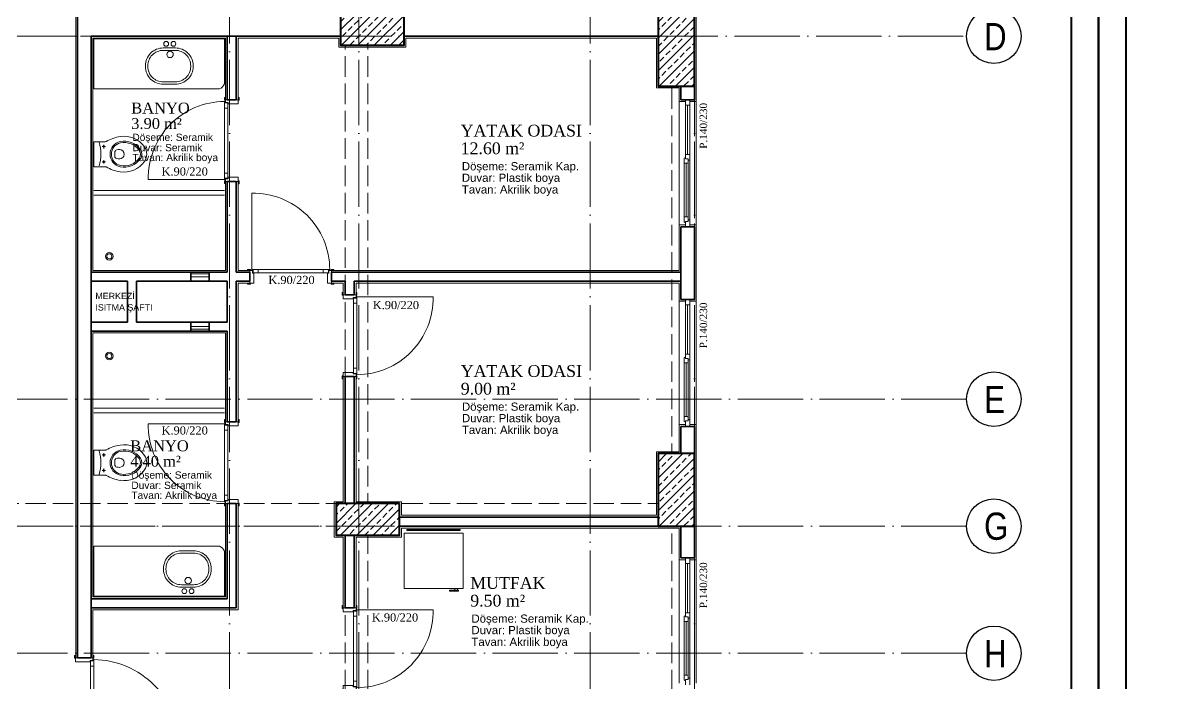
# Model space of a CAD drawing. Header units: millimetres. Extents: x 11587 to 81192, y -36083 to -25300.
# Drawn here: x 41296 to 42554, y -34493 to -33765 of the extents above; entities that cross this region are included whole.
import ezdxf

# ---------------------------------------------------------------- set-up
doc = ezdxf.new("R2010")
doc.units = ezdxf.units.MM
doc.linetypes.add('AKS', pattern=[30, 24, -3, 0, -3])
doc.linetypes.add('IZDUSUM1', pattern=[20, 7.5, -5, 7.5, 0])
for name, color, linetype, lineweight in [('rtm-aks balon', 20, 'Continuous', 25), ('rtm-aks balon yazı', 7, 'Continuous', 20), ('rtm-aks yeni', 7, 'AKS', 20), ('rtm-antet-02', 140, 'Continuous', 40), ('rtm-cam', 141, 'Continuous', 9), ('rtm-duv tugla', 22, 'Continuous', 35), ('rtm-izdusum-üst ince', 8, 'IZDUSUM1', 5), ('rtm-kapı-ahsap', 35, 'Continuous', 13), ('rtm-mhl-yazı-adı', 150, 'Continuous', 30), ('rtm-mhl-yazı-m2', 7, 'Continuous', 20), ('rtm-mhl-yazı-malzeme', 253, 'Continuous', 13), ('rtm-pen-ahsap', 35, 'Continuous', 13), ('rtm-plan katmanı-05', 205, 'Continuous', 20), ('rtm-plan katmanı-07', 135, 'Continuous', 9), ('rtm-sıva', 252, 'Continuous', 15), ('rtm-tarama-betonarme', 51, 'Continuous', 15), ('rtm-tas_betonarme', 50, 'Continuous', 40), ('rtm-tefris vitrifiye', 9, 'Continuous', 9)]:
    doc.layers.add(name, color=color, linetype=linetype, lineweight=lineweight)
doc.styles.add('AKSYAZI', font='ARIALN.TTF')
doc.styles.add('ARIAL', font='times.ttf')
doc.styles.get("Standard").update_dxf_attribs({"font": 'arial.ttf'})
doc.styles.add('VAZ-OLCU', font='times.ttf', dxfattribs={"height": 60})
pattern_1 = [(45, (17971.351, 20249.116), (-8.980256, 8.980256), []), (45, (17980.331, 20249.116), (-8.980256, 8.980256), [6.35, -3.175])]

# ---------------------------------------------------------------- blocks, each defined once
blk = doc.blocks.new('KİRİŞA')
at = {"layer": 'rtm-izdusum-üst ince', "ltscale": 1.5}
for points in [[(21869.4, -54029.2), (22149.4, -54029.2)], [(22189.4, -54544.2), (22189.4, -54039.2)], [(22214.4, -54544.2), (22214.4, -54039.2)], [(22219.4, -54029.2), (22629.4, -54029.2)], [(21829.4, -54489.2), (21829.4, -54084.2)], [(21854.4, -54489.2), (21854.4, -54084.2)], [(21869.4, -54544.2), (22154.4, -54544.2)], [(22224.4, -54544.2), (22629.4, -54544.2)], [(21829.4, -54829.2), (21829.4, -54569.2)], [(21854.4, -54829.2), (21854.4, -54569.2)], [(21869.4, -54569.2), (22154.4, -54569.2)], [(22224.4, -54569.2), (22629.4, -54569.2)], [(22189.4, -54829.2), (22189.4, -54579.2)], [(22214.4, -54829.2), (22214.4, -54579.2)]]:
    blk.add_lwpolyline(points, dxfattribs=at)
blk = doc.blocks.new('rty')
at = {"layer": 'rtm-kapı-ahsap'}
for p, q in [((-58244.9, -62700.3), (-58243.8, -62700.3)), ((-58244.9, -62703.4), (-58244.9, -62700.3)), ((-58243.8, -62703.4), (-58244.9, -62703.4)), ((-58243.8, -62700.3), (-58243.8, -62703.4)), ((-58243.8, -62707.4), (-58243.8, -62702.9)), ((-58229.8, -62702.9), (-58243.8, -62702.9)), ((-58232.8, -62707.4), (-58243.8, -62707.4)), ((-58232.8, -62705.9), (-58232.8, -62707.4)), ((-58229.8, -62705.9), (-58232.8, -62705.9)), ((-58232.6, -62706.4), (-58232.6, -62789.4)), ((-58232.6, -62706.4), (-58229.7, -62706.4)), ((-58229.8, -62700.4), (-58229.8, -62703.4)), ((-58228.8, -62700.4), (-58229.8, -62700.4)), ((-58229.8, -62702.9), (-58229.8, -62705.9)), ((-58229.8, -62703.4), (-58228.8, -62703.4)), ((-58229.8, -62704.9), (-58228.8, -62704.9)), ((-58229.7, -62706.4), (-58229.7, -62704.9)), ((-58228.8, -62703.4), (-58228.8, -62700.4)), ((-58228.8, -62790.9), (-58228.8, -62704.9)), ((-58144.8, -62704.9), (-58228.8, -62704.9)), ((-58228.8, -62712), (-58232.6, -62712)), ((-58228.8, -62783.7), (-58232.6, -62783.7)), ((-58243.8, -62792.3), (-58244.9, -62792.3)), ((-58244.9, -62792.3), (-58244.9, -62795.4)), ((-58244.9, -62795.4), (-58243.8, -62795.4)), ((-58243.8, -62788.4), (-58243.8, -62792.9)), ((-58232.8, -62788.4), (-58243.8, -62788.4)), ((-58243.8, -62795.4), (-58243.8, -62792.3)), ((-58229.8, -62792.9), (-58243.8, -62792.9)), ((-58232.8, -62789.9), (-58232.8, -62788.4)), ((-58229.8, -62789.9), (-58232.8, -62789.9)), ((-58232.6, -62789.4), (-58229.7, -62789.4)), ((-58229.8, -62792.9), (-58229.8, -62789.9)), ((-58229.8, -62790.9), (-58228.8, -62790.9)), ((-58229.8, -62795.4), (-58229.8, -62792.3)), ((-58229.8, -62792.3), (-58228.8, -62792.3)), ((-58228.8, -62795.4), (-58229.8, -62795.4)), ((-58229.7, -62789.4), (-58229.7, -62790.9)), ((-58228.8, -62792.3), (-58228.8, -62795.4))]:
    blk.add_line(p, q, dxfattribs=at)
at = {"layer": 'rtm-kapı-ahsap', "const_width": 0.392}
blk.add_lwpolyline([(-58229.2, -62703.9, 1), (-58229.2, -62704.5, 1)], format="xyb", close=True, dxfattribs=at)
at = {"layer": 'rtm-kapı-ahsap'}
blk.add_arc((-58229.1, -62706.6), 84.3, 270.2011, 1.1472, dxfattribs=at)
blk = doc.blocks.new('K-100')
at = {"layer": 'rtm-kapı-ahsap'}
for p, q in [((-34308.1, -13702.2), (-34307, -13702.2)), ((-34308.1, -13705.4), (-34308.1, -13702.2)), ((-34307, -13705.4), (-34308.1, -13705.4)), ((-34307, -13702.2), (-34307, -13705.4)), ((-34307, -13709.3), (-34307, -13704.8)), ((-34288, -13704.8), (-34307, -13704.8)), ((-34291, -13709.3), (-34307, -13709.3)), ((-34288, -13707.8), (-34291, -13707.8)), ((-34291, -13707.8), (-34291, -13709.3)), ((-34290.8, -13801.3), (-34290.8, -13708.3)), ((-34290.8, -13708.3), (-34287.9, -13708.3)), ((-34288, -13702.3), (-34288, -13705.4)), ((-34287, -13702.3), (-34288, -13702.3)), ((-34288, -13704.8), (-34288, -13707.8)), ((-34288, -13705.4), (-34287, -13705.4)), ((-34288, -13706.8), (-34287, -13706.8)), ((-34287.9, -13708.3), (-34287.9, -13706.8)), ((-34287, -13705.4), (-34287, -13702.3)), ((-34287, -13706.8), (-34287, -13802.8)), ((-34287, -13713.9), (-34290.8, -13713.9)), ((-34287, -13795.6), (-34290.8, -13795.6)), ((-34307, -13804.2), (-34308.1, -13804.2)), ((-34308.1, -13804.2), (-34308.1, -13807.3)), ((-34308.1, -13807.3), (-34307, -13807.3)), ((-34307, -13800.3), (-34307, -13804.8)), ((-34291, -13800.3), (-34307, -13800.3)), ((-34307, -13807.3), (-34307, -13804.2)), ((-34288, -13804.8), (-34307, -13804.8)), ((-34291, -13801.8), (-34291, -13800.3)), ((-34288, -13801.8), (-34291, -13801.8)), ((-34290.8, -13801.3), (-34287.9, -13801.3)), ((-34288, -13804.8), (-34288, -13801.8)), ((-34288, -13802.8), (-34287, -13802.8)), ((-34288, -13807.3), (-34288, -13804.2)), ((-34288, -13804.2), (-34287, -13804.2)), ((-34287, -13807.3), (-34288, -13807.3)), ((-34287.9, -13801.3), (-34287.9, -13802.8)), ((-34193, -13802.8), (-34287, -13802.8)), ((-34287, -13804.2), (-34287, -13807.3))]:
    blk.add_line(p, q, dxfattribs=at)
at = {"layer": 'rtm-kapı-ahsap', "const_width": 0.392}
blk.add_lwpolyline([(-34287.4, -13803.7, -1), (-34287.4, -13803.1, -1)], format="xyb", close=True, dxfattribs=at)
at = {"layer": 'rtm-kapı-ahsap'}
blk.add_arc((-34287.9, -13801.7), 94.9, 359.3332, 89.4605, dxfattribs=at)

msp = doc.modelspace()

# ---------------------------------------------------------------- hatches: boundary and pattern name
at = {"layer": 'rtm-tarama-betonarme'}
h = msp.add_hatch(dxfattribs=at)
h.set_pattern_fill('ANSI33', color=256, scale=2, style=0)
h.set_pattern_definition(pattern_1)
h.paths.add_polyline_path([(41716.19, -33790.13), (41716.19, -33755.13), (41646.19, -33755.13), (41646.19, -33790.13)])
h = msp.add_hatch(dxfattribs=at)
h.set_pattern_fill('ANSI33', color=256, scale=2, style=0)
h.set_pattern_definition(pattern_1)
h.paths.add_polyline_path([(42036.19, -33755.13), (41996.19, -33755.13), (41996.19, -33835.13), (42036.19, -33835.13)])
h = msp.add_hatch(dxfattribs=at)
h.set_pattern_fill('ANSI33', color=256, scale=2, style=0)
h.set_pattern_definition(pattern_1)
h.paths.add_polyline_path([(42036.19, -34240.13), (41996.19, -34240.13), (41996.19, -34320.13), (42036.19, -34320.13)])
h = msp.add_hatch(dxfattribs=at)
h.set_pattern_fill('ANSI33', color=256, scale=2, style=0)
h.set_pattern_definition(pattern_1)
h.paths.add_polyline_path([(41711.19, -34330.13), (41711.19, -34295.13), (41641.19, -34295.13), (41641.19, -34330.13)])

# ---------------------------------------------------------------- linework, layer by layer
at = {"layer": 'rtm-aks balon'}
for centre in [(42366.19, -33780.13), (42366.19, -34180.13), (42366.19, -34320.13), (42366.19, -34460.13)]:
    msp.add_circle(centre, 30, dxfattribs=at)
at = {"layer": 'rtm-aks yeni', "ltscale": 3}
for p, q in [((41523.69, -35680.13), (41523.69, -31980.13)), ((41666.19, -35680.13), (41666.19, -31980.13)), ((41921.19, -35680.13), (41921.19, -31980.13)), ((42036.19, -35680.13), (42036.19, -31980.13)), ((33971.19, -33780.13), (42336.19, -33780.13)), ((42336.19, -34180.13), (40546.19, -34180.13)), ((42336.19, -34320.13), (41196.19, -34320.13)), ((42336.19, -34460.13), (40761.19, -34460.13))]:
    msp.add_line(p, q, dxfattribs=at)
at = {"layer": 'rtm-antet-02'}
for points in [[(33826.61, -31582.89), (33826.61, -36082.89), (42481.61, -36082.89), (42481.61, -31582.89), (33826.61, -31582.89)], [(42481.61, -31582.89), (42481.61, -36082.89), (51136.61, -36082.89), (51136.61, -31582.89), (42481.61, -31582.89)]]:
    msp.add_lwpolyline(points, dxfattribs=at)
for points in [[(33856.61, -31612.89), (33856.61, -36052.89), (42451.61, -36052.89), (42451.61, -31612.89)], [(42511.61, -31612.89), (42511.61, -36052.89), (51106.61, -36052.89), (51106.61, -31612.89)]]:
    msp.add_lwpolyline(points, close=True, dxfattribs=at)
at = {"layer": 'rtm-cam'}
for p, q in [((42028.69, -33910.63), (42028.69, -33856.13)), ((42026.94, -33979.13), (42026.94, -33920.13)), ((42028.69, -34130.63), (42028.69, -34076.13)), ((42026.94, -34199.13), (42026.94, -34140.13)), ((42028.69, -34415.63), (42028.69, -34361.13)), ((42026.94, -34484.13), (42026.94, -34425.13))]:
    msp.add_line(p, q, dxfattribs=at)
at = {"layer": 'rtm-duv tugla'}
for points in [[(41356.19, -34465.13), (41356.19, -33080.13)], [(41371.19, -34465.13), (41371.19, -33780.13)], [(41646.19, -33780.13), (41371.19, -33780.13)], [(41521.19, -33850.13), (41521.19, -33780.13)], [(41531.19, -33850.13), (41531.19, -33780.13)], [(41996.19, -33780.13), (41716.19, -33780.13)], [(42021.19, -33850.13), (42021.19, -33835.13)], [(42036.19, -33850.13), (42036.19, -33835.13)], [(41531.19, -33850.13), (41521.19, -33850.13)], [(42021.19, -33850.13), (42036.19, -33850.13)], [(41521.19, -34040.13), (41521.19, -33940.13)], [(41531.19, -33940.13), (41521.19, -33940.13)], [(41531.19, -34040.13), (41531.19, -33940.13)], [(42021.19, -34070.13), (42021.19, -33990.13)], [(42021.19, -33990.13), (42036.19, -33990.13)], [(42036.19, -34070.13), (42036.19, -33990.13)], [(41371.19, -34040.13), (41521.19, -34040.13)], [(41481.19, -34050.13), (41481.19, -34040.13)], [(41501.19, -34050.13), (41501.19, -34040.13)], [(41531.19, -34040.13), (41546.19, -34040.13)], [(41546.19, -34050.13), (41546.19, -34040.13)], [(41636.19, -34040.13), (42021.19, -34040.13)], [(41636.19, -34050.13), (41636.19, -34040.13)], [(41371.19, -34050.13), (41411.19, -34050.13)], [(41411.19, -34095.13), (41411.19, -34050.13)], [(41421.19, -34095.13), (41421.19, -34050.13)], [(41421.19, -34050.13), (41521.19, -34050.13)], [(41521.19, -34095.13), (41521.19, -34050.13)], [(41531.19, -34205.13), (41531.19, -34050.13)], [(41531.19, -34050.13), (41546.19, -34050.13)], [(41636.19, -34050.13), (41651.19, -34050.13)], [(41651.19, -34065.13), (41651.19, -34050.13)], [(41661.19, -34065.13), (41661.19, -34050.13)], [(42021.19, -34050.13), (41661.19, -34050.13)], [(41651.19, -34065.13), (41661.19, -34065.13)], [(42021.19, -34070.13), (42036.19, -34070.13)], [(41371.19, -34095.13), (41411.19, -34095.13)], [(41421.19, -34095.13), (41521.19, -34095.13)], [(41481.19, -34095.13), (41481.19, -34105.13)], [(41501.19, -34095.13), (41501.19, -34105.13)], [(41371.19, -34105.13), (41521.19, -34105.13)], [(41521.19, -34205.13), (41521.19, -34105.13)], [(41651.19, -34295.13), (41651.19, -34155.13)], [(41651.19, -34155.13), (41661.19, -34155.13)], [(41661.19, -34295.13), (41661.19, -34155.13)], [(41531.19, -34205.13), (41521.19, -34205.13)], [(42021.19, -34210.13), (42036.19, -34210.13)], [(42021.19, -34210.13), (42021.19, -34240.13)], [(42036.19, -34210.13), (42036.19, -34240.13)], [(41521.19, -34400.13), (41521.19, -34295.13)], [(41531.19, -34295.13), (41521.19, -34295.13)], [(41531.19, -34410.13), (41531.19, -34295.13)], [(41651.19, -34295.13), (41651.19, -34295.13)], [(41661.19, -34295.13), (41661.19, -34295.13)], [(41711.19, -34310.13), (41996.19, -34310.13)], [(41711.19, -34320.13), (41996.19, -34320.13)], [(42021.19, -34355.13), (42021.19, -34320.13)], [(42036.19, -34355.13), (42036.19, -34320.13)], [(41651.19, -34410.13), (41651.19, -34330.13)], [(41661.19, -34410.13), (41661.19, -34330.13)], [(42021.19, -34355.13), (42036.19, -34355.13)], [(41371.19, -34400.13), (41521.19, -34400.13)], [(41371.19, -34410.13), (41531.19, -34410.13)], [(41651.19, -34410.13), (41661.19, -34410.13)], [(41371.19, -34465.13), (41356.19, -34465.13)]]:
    msp.add_lwpolyline(points, dxfattribs=at)
at = {"layer": 'rtm-kapı-ahsap'}
for points in [[(41501.19, -34042.13), (41481.19, -34042.13)], [(41501.19, -34045.13), (41481.19, -34045.13)], [(41501.19, -34100.13), (41481.19, -34100.13)], [(41501.19, -34103.13), (41481.19, -34103.13)]]:
    msp.add_lwpolyline(points, dxfattribs=at)
at = {"layer": 'rtm-pen-ahsap'}
for p, q in [((42026.19, -33850.13), (42026.19, -33856.13)), ((42031.19, -33909.13), (42031.19, -33850.13)), ((42026.19, -33861.13), (42026.19, -33855.5)), ((42031.19, -33856.13), (42026.19, -33856.13)), ((42026.19, -33861.13), (42026.19, -33910.63)), ((42026.19, -33915.13), (42026.19, -33910.63)), ((42031.19, -33910.63), (42026.19, -33910.63)), ((42031.19, -33909.13), (42031.19, -33916.63)), ((42024.69, -33914.5), (42024.69, -33920.13)), ((42024.69, -33920.13), (42024.69, -33979.13)), ((42029.19, -33920.13), (42024.69, -33920.13)), ((42029.19, -33915.13), (42026.19, -33915.13)), ((42029.19, -33915.13), (42029.19, -33920.13)), ((42029.19, -33916.63), (42031.19, -33916.63)), ((42029.19, -33920.13), (42029.19, -33979.13)), ((42024.69, -33984.77), (42024.69, -33979.13)), ((42029.19, -33979.13), (42024.69, -33979.13)), ((42026.19, -33990.13), (42026.19, -33984.13)), ((42029.19, -33984.13), (42026.19, -33984.13)), ((42029.19, -33984.13), (42029.19, -33979.13)), ((42031.19, -33982.63), (42029.19, -33982.63)), ((42031.19, -33982.63), (42031.19, -33990.13)), ((42026.19, -34070.13), (42026.19, -34076.13)), ((42026.19, -34081.13), (42026.19, -34075.5)), ((42031.19, -34076.13), (42026.19, -34076.13)), ((42031.19, -34129.13), (42031.19, -34070.13)), ((42026.19, -34081.13), (42026.19, -34130.63)), ((42024.69, -34134.5), (42024.69, -34140.13)), ((42024.69, -34140.13), (42024.69, -34199.13)), ((42029.19, -34140.13), (42024.69, -34140.13)), ((42026.19, -34135.13), (42026.19, -34130.63)), ((42031.19, -34130.63), (42026.19, -34130.63)), ((42029.19, -34135.13), (42026.19, -34135.13)), ((42029.19, -34135.13), (42029.19, -34140.13)), ((42029.19, -34136.63), (42031.19, -34136.63)), ((42029.19, -34140.13), (42029.19, -34199.13)), ((42031.19, -34129.13), (42031.19, -34136.63)), ((42024.69, -34204.77), (42024.69, -34199.13)), ((42029.19, -34199.13), (42024.69, -34199.13)), ((42029.19, -34204.13), (42029.19, -34199.13)), ((42031.19, -34202.63), (42029.19, -34202.63)), ((42031.19, -34202.63), (42031.19, -34210.13)), ((42026.19, -34210.13), (42026.19, -34204.13)), ((42029.19, -34204.13), (42026.19, -34204.13)), ((42026.19, -34355.13), (42026.19, -34361.13)), ((42026.19, -34366.13), (42026.19, -34360.5)), ((42031.19, -34361.13), (42026.19, -34361.13)), ((42026.19, -34366.13), (42026.19, -34415.63)), ((42031.19, -34414.13), (42031.19, -34355.13)), ((42026.19, -34420.13), (42026.19, -34415.63)), ((42031.19, -34415.63), (42026.19, -34415.63)), ((42031.19, -34414.13), (42031.19, -34421.63)), ((42024.69, -34419.5), (42024.69, -34425.13)), ((42024.69, -34425.13), (42024.69, -34484.13)), ((42029.19, -34425.13), (42024.69, -34425.13)), ((42029.19, -34420.13), (42026.19, -34420.13)), ((42029.19, -34420.13), (42029.19, -34425.13)), ((42029.19, -34421.63), (42031.19, -34421.63)), ((42029.19, -34425.13), (42029.19, -34484.13)), ((42024.69, -34489.77), (42024.69, -34484.13)), ((42029.19, -34484.13), (42024.69, -34484.13)), ((42026.19, -34495.13), (42026.19, -34489.13)), ((42029.19, -34489.13), (42026.19, -34489.13)), ((42029.19, -34489.13), (42029.19, -34484.13)), ((42031.19, -34487.63), (42029.19, -34487.63)), ((42031.19, -34487.63), (42031.19, -34495.13))]:
    msp.add_line(p, q, dxfattribs=at)
for points in [[(42024.69, -33914.5), (42026.19, -33913.63)], [(42024.69, -33984.77), (42026.19, -33985.64)], [(42024.69, -34134.5), (42026.19, -34133.63)], [(42024.69, -34204.77), (42026.19, -34205.64)], [(42024.69, -34419.5), (42026.19, -34418.63)], [(42024.69, -34489.77), (42026.19, -34490.64)]]:
    msp.add_lwpolyline(points, dxfattribs=at)
at = {"layer": 'rtm-plan katmanı-05', "ltscale": 0.6}
for points in [[(42019.19, -33852.13), (42019.19, -33988.13)], [(42038.19, -33852.13), (42038.19, -33988.13)], [(42019.19, -34072.13), (42019.19, -34208.13)], [(42038.19, -34072.13), (42038.19, -34208.13)], [(42019.19, -34357.13), (42019.19, -34493.13)], [(42038.19, -34357.13), (42038.19, -34493.13)]]:
    msp.add_lwpolyline(points, dxfattribs=at)
at = {"layer": 'rtm-plan katmanı-07'}
for points in [[(42031.19, -33916.63), (42031.19, -33982.63)], [(42031.19, -34136.63), (42031.19, -34202.63)], [(42031.19, -34421.63), (42031.19, -34487.63)]]:
    msp.add_lwpolyline(points, dxfattribs=at)
at = {"layer": 'rtm-sıva'}
for points in [[(41354.19, -33080.13), (41354.19, -34465.13)], [(42031.19, -33703.13), (42038.19, -33703.13), (42038.19, -33852.13), (42031.19, -33852.13)], [(41519.19, -33940.13), (41519.19, -34038.13), (41373.19, -34038.13), (41373.19, -33782.13), (41519.19, -33782.13), (41519.19, -33850.13)], [(41533.19, -33850.13), (41533.19, -33782.13), (41644.19, -33782.13), (41644.19, -33792.13), (41718.19, -33792.13), (41718.19, -33782.13), (41994.19, -33782.13), (41994.19, -33837.13), (42019.19, -33837.13), (42019.19, -33852.13), (42026.19, -33852.13)], [(41546.19, -34038.13), (41533.19, -34038.13), (41533.19, -33940.13)], [(42026.19, -33988.13), (42019.19, -33988.13), (42019.19, -34038.13), (41636.19, -34038.13)], [(42031.19, -34072.13), (42038.19, -34072.13), (42038.19, -33988.13), (42031.19, -33988.13)], [(41533.19, -34205.13), (41533.19, -34052.13), (41546.19, -34052.13)], [(41649.19, -34065.13), (41649.19, -34052.13), (41636.19, -34052.13)], [(42026.19, -34072.13), (42019.19, -34072.13), (42019.19, -34052.13), (41663.19, -34052.13), (41663.19, -34065.13)], [(41519.19, -34205.13), (41519.19, -34107.13), (41373.19, -34107.13), (41373.19, -34398.13), (41519.19, -34398.13), (41519.19, -34295.13)], [(41649.19, -34155.13), (41649.19, -34293.13), (41639.19, -34293.13), (41639.19, -34332.13), (41649.19, -34332.13), (41649.19, -34410.13)], [(42026.19, -34208.13), (42019.19, -34208.13), (42019.19, -34238.13), (41994.19, -34238.13), (41994.19, -34308.13), (41713.19, -34308.13), (41713.19, -34293.13), (41663.19, -34293.13), (41663.19, -34155.13)], [(42031.19, -34357.13), (42038.19, -34357.13), (42038.19, -34208.13), (42031.19, -34208.13)], [(41533.19, -34295.13), (41533.19, -34412.13), (41373.19, -34412.13), (41373.19, -34465.13)], [(42026.19, -34357.13), (42019.19, -34357.13), (42019.19, -34322.13), (41713.19, -34322.13), (41713.19, -34332.13), (41663.19, -34332.13), (41663.19, -34410.13)]]:
    msp.add_lwpolyline(points, dxfattribs=at)
at = {"layer": 'rtm-tas_betonarme'}
for points in [[(41716.19, -33755.13), (41646.19, -33755.13), (41646.19, -33790.13), (41716.19, -33790.13)], [(42036.19, -33755.13), (41996.19, -33755.13), (41996.19, -33835.13), (42036.19, -33835.13)], [(42036.19, -34240.13), (41996.19, -34240.13), (41996.19, -34320.13), (42036.19, -34320.13)], [(41711.19, -34295.13), (41641.19, -34295.13), (41641.19, -34330.13), (41711.19, -34330.13)]]:
    msp.add_lwpolyline(points, close=True, dxfattribs=at)
at = {"layer": 'rtm-tefris vitrifiye'}
for p, q in [((41374.19, -33923.88), (41374.19, -33896.39)), ((41386.78, -33896.39), (41374.19, -33896.39)), ((41383.32, -33901.61), (41387.03, -33901.61)), ((41385.19, -33899.77), (41385.19, -33903.68)), ((41397.29, -33907.97), (41397.29, -33912.3)), ((41386.78, -33923.88), (41374.19, -33923.88)), ((41383.32, -33918.66), (41387.03, -33918.66)), ((41385.19, -33920.5), (41385.19, -33916.59)), ((41374.19, -34236.39), (41374.19, -34263.88)), ((41386.78, -34236.39), (41374.19, -34236.39)), ((41385.19, -34239.77), (41385.19, -34243.68)), ((41383.32, -34241.61), (41387.03, -34241.61)), ((41397.29, -34252.3), (41397.29, -34247.97)), ((41386.78, -34263.88), (41374.19, -34263.88)), ((41383.32, -34258.66), (41387.03, -34258.66)), ((41385.19, -34260.5), (41385.19, -34256.59)), ((41716.09, -34388.7), (41716.09, -34327.7)), ((41716.09, -34327.7), (41781.09, -34327.7)), ((41778.09, -34323.7), (41719.09, -34323.7)), ((41719.09, -34323.7), (41719.09, -34324.7)), ((41719.09, -34324.7), (41778.09, -34324.7)), ((41778.09, -34324.7), (41778.09, -34323.7)), ((41781.09, -34327.7), (41781.09, -34388.7)), ((41766.09, -34390.7), (41766.09, -34391.7)), ((41776.09, -34390.7), (41766.09, -34390.7)), ((41766.09, -34391.7), (41776.09, -34391.7)), ((41772.09, -34388.7), (41772.09, -34390.7)), ((41775.09, -34388.7), (41775.09, -34390.7)), ((41776.09, -34391.7), (41776.09, -34390.7))]:
    msp.add_line(p, q, dxfattribs=at)
for points in [[(41374.19, -33838.13), (41512.61, -33838.13, 0.2032744), (41518.19, -33832.55), (41518.19, -33783.13), (41374.19, -33783.13), (41374.19, -33838.13)], [(41483.66, -33813.5), (41483.66, -33812.61, 0.4142136), (41464.06, -33793.01), (41450.67, -33793.01, 0.4142136), (41431.06, -33812.61), (41431.06, -33813.5, 0.4142136), (41450.67, -33833.1), (41464.06, -33833.1, 0.4142136)], [(41480.99, -33813.5), (41480.99, -33812.61, 0.4142136), (41464.06, -33795.68), (41450.67, -33795.68, 0.4142136), (41433.74, -33812.61), (41433.74, -33813.5, 0.4142136), (41450.67, -33830.43), (41464.06, -33830.43, 0.4142136)], [(41374.19, -34342.13), (41512.61, -34342.13, -0.2032744), (41518.19, -34347.72), (41518.19, -34397.13), (41374.19, -34397.13), (41374.19, -34342.13)], [(41503.66, -34366.77), (41503.66, -34367.66, -0.4142136), (41484.06, -34387.26), (41470.67, -34387.26, -0.4142136), (41451.06, -34367.66), (41451.06, -34366.77, -0.4142136), (41470.67, -34347.17), (41484.06, -34347.17, -0.4142136)], [(41500.99, -34366.77), (41500.99, -34367.66, -0.4142136), (41484.06, -34384.59), (41470.67, -34384.59, -0.4142136), (41453.74, -34367.66), (41453.74, -34366.77, -0.4142136), (41470.67, -34349.84), (41484.06, -34349.84, -0.4142136)]]:
    msp.add_lwpolyline(points, format="xyb", close=True, dxfattribs=at)
for points in [[(41374.19, -33950.13), (41518.19, -33950.13)], [(41374.19, -33955.13), (41518.19, -33955.13)], [(41374.19, -34190.13), (41518.19, -34190.13)], [(41374.19, -34195.13), (41518.19, -34195.13)], [(41781.09, -34388.7), (41716.09, -34388.7)]]:
    msp.add_lwpolyline(points, dxfattribs=at)
for centre, radius in [((41453.91, -33788.55), 2.67), ((41461.93, -33788.55), 2.67), ((41458.19, -33800.13), 3.56), ((41385.19, -33901.61), 0.825), ((41385.19, -33918.66), 0.825), ((41391.19, -34022.63), 4.25), ((41391.19, -34022.63), 2.75), ((41391.19, -34132.63), 4.25), ((41391.19, -34132.63), 2.75), ((41385.19, -34241.61), 0.825), ((41385.19, -34258.66), 0.825), ((41478.19, -34380.13), 3.56), ((41473.91, -34391.72), 2.67), ((41481.93, -34391.72), 2.67)]:
    msp.add_circle(centre, radius, dxfattribs=at)
for centre, radius, start, end in [((41338, -33910.13), 44, 342.84729, 17.15268), ((41386.78, -33894.19), 2.2, 270, 300.09462), ((41409.94, -33934.16), 44, 98.76392, 120.09462), ((41406.42, -33910.21), 14.3, 102.81214, 179.7338), ((41406.42, -33910.21), 12.87, 102.81214, 179.7338), ((41407.58, -33917.83), 27.5, 34.90445, 99.49177), ((41407.58, -33917.83), 22, 35.18852, 101.4306), ((41407.58, -33917.83), 20.57, 35.18852, 101.4306), ((41406.42, -33910.06), 14.3, 180.2662, 257.18786), ((41406.42, -33910.06), 12.87, 180.2662, 257.18786), ((41400.04, -33907.97), 2.75, 102.17308, 180), ((41400.04, -33912.3), 2.75, 180, 257.82692), ((41402.19, -33917.94), 12.95, 86.68797, 102.17308), ((41402.52, -33910.11), 5.11, 0.26223, 90), ((41402.52, -33910.16), 5.12, 270, 359.73777), ((41407.58, -33902.43), 20.57, 258.5694, 324.81148), ((41417.64, -33910.13), 7.92, 327.83247, 32.16749), ((41417.64, -33910.13), 9.35, 327.83247, 32.16749), ((41417.64, -33910.13), 14.85, 327.23949, 32.76051), ((41386.78, -33926.08), 2.2, 59.90538, 90), ((41409.94, -33886.1), 44, 239.90538, 261.23608), ((41402.19, -33902.33), 12.95, 257.82692, 273.31203), ((41407.58, -33902.43), 27.5, 260.50823, 325.09555), ((41407.58, -33902.43), 22, 258.5694, 324.81148), ((41338, -34250.13), 44, 342.84732, 17.15271), ((41386.78, -34234.19), 2.2, 270, 300.09462), ((41409.94, -34274.16), 44, 98.76392, 120.09462), ((41406.42, -34250.21), 14.3, 102.81214, 179.7338), ((41406.42, -34250.21), 12.87, 102.81214, 179.7338), ((41407.58, -34257.83), 27.5, 34.90445, 99.49177), ((41407.58, -34257.83), 22, 35.18852, 101.4306), ((41407.58, -34257.83), 20.57, 35.18852, 101.4306), ((41406.42, -34250.06), 14.3, 180.2662, 257.18786), ((41406.42, -34250.06), 12.87, 180.2662, 257.18786), ((41400.04, -34247.97), 2.75, 102.17308, 180), ((41400.04, -34252.3), 2.75, 180, 257.82692), ((41402.19, -34257.94), 12.95, 86.68797, 102.17308), ((41402.52, -34250.11), 5.12, 0.26223, 90), ((41402.52, -34250.16), 5.11, 270, 359.73777), ((41417.64, -34250.13), 7.92, 327.83251, 32.16753), ((41417.64, -34250.13), 9.35, 327.83251, 32.16753), ((41417.64, -34250.13), 14.85, 327.23949, 32.76051), ((41386.78, -34266.08), 2.2, 59.90538, 90), ((41409.94, -34226.1), 44, 239.90538, 261.23608), ((41402.19, -34242.33), 12.95, 257.82692, 273.31203), ((41407.58, -34242.43), 27.5, 260.50823, 325.09555), ((41407.58, -34242.43), 22, 258.5694, 324.81148), ((41407.58, -34242.43), 20.57, 258.5694, 324.81148)]:
    msp.add_arc(centre, radius, start, end, dxfattribs=at)

# ---------------------------------------------------------------- block references
at = {"layer": 'rtm-izdusum-üst ince', "xscale": -1}
msp.add_blockref('KİRİŞA', (63865.62, 20249.12), dxfattribs=at)
at = {"layer": 'rtm-kapı-ahsap'}
for p, rotation in [((-16710.59, -96643), 180), ((-21156.68, 24191.65), 90.00000000000001)]:
    msp.add_blockref('rty', p, dxfattribs=dict(at, rotation=rotation))
for name, p in [('rty', (99892.97, 28637.74)), ('rty', (99892.97, 28292.74)), ('K-100', (75661.17, -20760.34))]:
    msp.add_blockref(name, p, dxfattribs=at)
at = {"layer": 'rtm-kapı-ahsap', "xscale": -1}
msp.add_blockref('rty', (-16710.59, 28497.74), dxfattribs=at)

# ---------------------------------------------------------------- texts
at = {"layer": 'rtm-aks balon yazı', "char_height": 30, "width": 27.7214, "attachment_point": 7, "style": 'AKSYAZI'}
for s, insert in [('D', (42355.4, -33795.55)), ('E', (42355.4, -34195.55)), ('G', (42355.4, -34335.55)), ('H', (42355.4, -34475.55))]:
    msp.add_mtext(s, dxfattribs=dict(at, insert=insert))
at = {"layer": 'rtm-mhl-yazı-adı', "style": 'ARIAL'}
for s, height, p in [('BANYO', 12, (41415.41, -33865.31)), ('YATAK ODASI', 13, (41778.52, -33890.64)), ('YATAK ODASI', 13, (41778.63, -34155.6)), ('BANYO', 12, (41414.3, -34237.53)), ('MUTFAK', 13, (41789.1, -34389.2))]:
    msp.add_text(s, height=height, dxfattribs=at).set_placement(p)
at = {"layer": 'rtm-mhl-yazı-m2', "style": 'ARIAL'}
for s, height, p in [('3.90 m² ', 12, (41415.41, -33882.33)), ('12.60 m² ', 13, (41778.52, -33910.13)), ('9.00 m² ', 13, (41778.63, -34175.09)), ('4.40 m² ', 12, (41414.3, -34254.56)), ('9.50 m² ', 13, (41789.1, -34408.69))]:
    msp.add_text(s, height=height, dxfattribs=at).set_placement(p)
at = {"layer": 'rtm-mhl-yazı-malzeme', "style": 'VAZ-OLCU'}
for s, height, rotation, p in [('P.140/230', 8.192, 90.0398, (42050.16, -33904.18)), ('K.90/220', 9, 359.9602, (41448.86, -33933.68)), ('K.90/220', 9, 359.9602, (41566.6, -34053.18)), ('K.90/220', 9, 359.9602, (41681.66, -34080.88)), ('P.140/230', 8.192, 90.0398, (42050.16, -34124.14)), ('K.90/220', 9, 359.9602, (41448.86, -34219.09)), ('P.140/230', 8.192, 90.0398, (42050.16, -34410.5)), ('K.90/220', 9, 359.9602, (41680.67, -34425.18))]:
    msp.add_text(s, height=height, rotation=rotation, dxfattribs=at).set_placement(p)
at = {"layer": 'rtm-mhl-yazı-malzeme'}
for s, height, p in [('Döşeme: Seramik', 8, (41416.7, -33895.48)), ('Duvar: Seramik', 8, (41416.7, -33906.84)), ('Tavan: Akrilik boya ', 8, (41416.7, -33917.75)), ('Döşeme: Seramik Kap.', 9, (41779.81, -33927.9)), ('Duvar: Plastik boya ', 9, (41779.81, -33940.57)), ('Tavan: Akrilik boya ', 9, (41779.81, -33953.5)), ('MERKEZİ', 7, (41375.9, -34069.9)), ('ISITMA ŞAFTI', 7, (41375.9, -34082.43)), ('Döşeme: Seramik Kap.', 9, (41779.92, -34192.87)), ('Duvar: Plastik boya ', 9, (41779.92, -34205.53)), ('Tavan: Akrilik boya ', 9, (41779.92, -34218.47)), ('Döşeme: Seramik', 8, (41415.59, -34267.7)), ('Duvar: Seramik', 8, (41415.59, -34279.06)), ('Tavan: Akrilik boya ', 8, (41415.59, -34289.97)), ('Döşeme: Seramik Kap.', 9, (41790.39, -34426.47)), ('Duvar: Plastik boya ', 9, (41790.39, -34439.13)), ('Tavan: Akrilik boya ', 9, (41790.39, -34452.07))]:
    msp.add_text(s, height=height, dxfattribs=at).set_placement(p)

doc.saveas('drawing.dxf')
